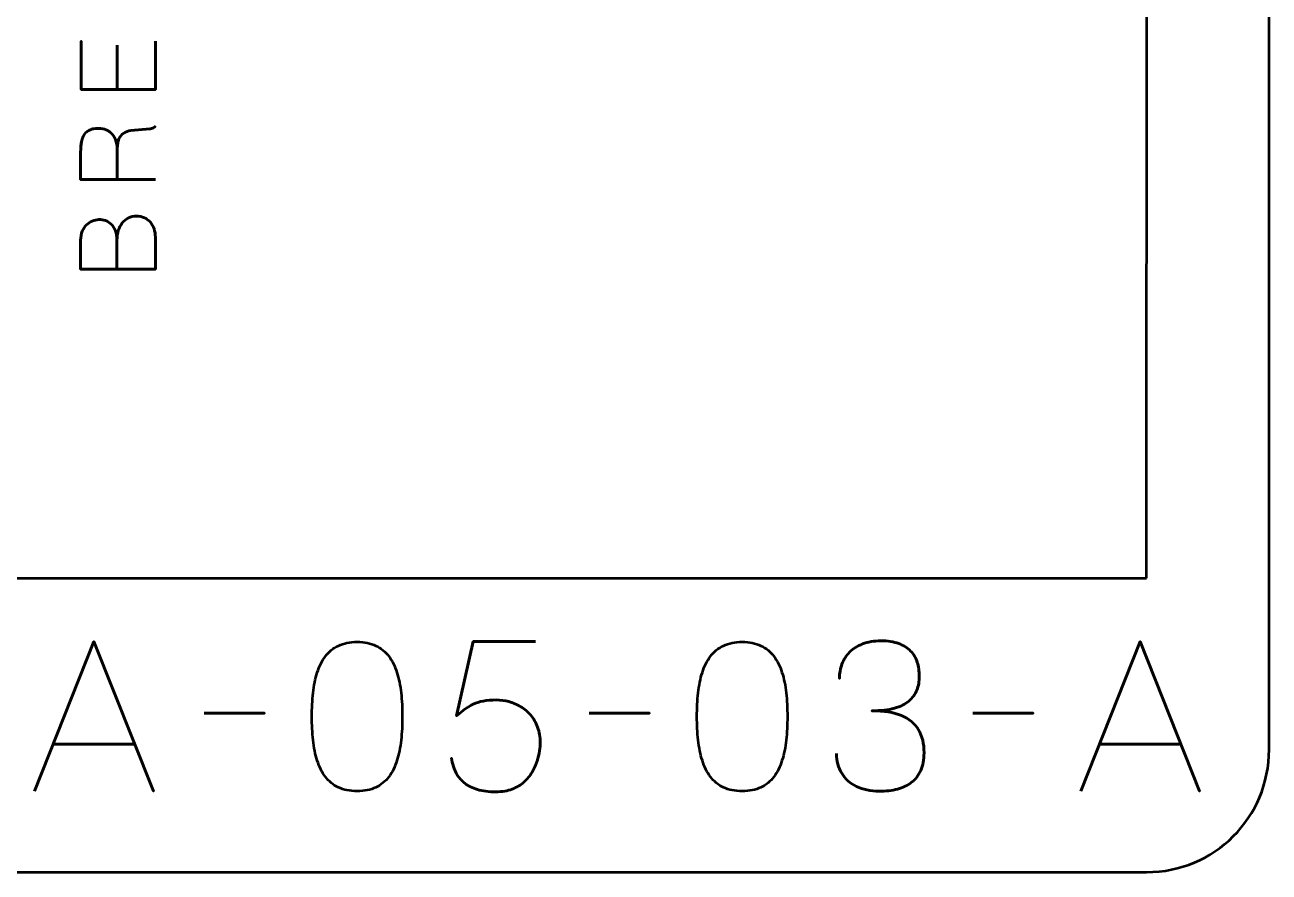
# Model space of a CAD drawing. Header units: centimetres. Extents: x -21 to 0, y -29.7 to 0.
# Drawn here: x -5.08 to 0, y -29.7 to -26.24 of the extents above; entities that cross this region are included whole.
import ezdxf

# ---------------------------------------------------------------- set-up
doc = ezdxf.new("R2010")
doc.units = ezdxf.units.CM
doc.header["$MEASUREMENT"] = 0
doc.layers.add('Layer 1', color=7, linetype='Continuous')

msp = doc.modelspace()

# ---------------------------------------------------------------- linework, layer by layer
at = {"layer": 'Layer 1', "color": 1, "lineweight": 53}
msp.add_open_spline([(-21.00003, -29.19995), (-21.00003, -29.19995), (-21.00003, -5.29992), (-21.00003, -5.29992), (-21.00003, -5.29992), (-21.00003, -5.21709), (-20.93286, -5.14992), (-20.85003, -5.14992), (-20.85003, -5.14992), (-20.7672, -5.14992), (-20.70003, -5.08275), (-20.70003, -4.99992), (-20.70003, -4.99992), (-20.70003, -4.91709), (-20.7672, -4.84992), (-20.85003, -4.84992), (-20.85003, -4.84992), (-20.93286, -4.84992), (-21.00003, -4.78275), (-21.00003, -4.69992), (-21.00003, -4.69992), (-21.00003, -4.61709), (-20.93286, -4.54992), (-20.85003, -4.54992), (-20.85003, -4.54992), (-20.7672, -4.54992), (-20.70003, -4.48275), (-20.70003, -4.39992), (-20.70003, -4.39992), (-20.70003, -4.31709), (-20.7672, -4.24992), (-20.85003, -4.24992), (-20.85003, -4.24992), (-20.93286, -4.24992), (-21.00003, -4.18275), (-21.00003, -4.09992), (-21.00003, -4.09992), (-21.00003, -4.01709), (-20.93286, -3.94992), (-20.85003, -3.94992), (-20.85003, -3.94992), (-20.7672, -3.94992), (-20.70003, -3.88275), (-20.70003, -3.79992), (-20.70003, -3.79992), (-20.70003, -3.71709), (-20.7672, -3.64992), (-20.85003, -3.64992), (-20.85003, -3.64992), (-20.93286, -3.64992), (-21.00003, -3.58275), (-21.00003, -3.49992), (-21.00003, -3.49992), (-21.00003, -3.41709), (-20.93286, -3.34992), (-20.85003, -3.34992), (-20.85003, -3.34992), (-20.7672, -3.34992), (-20.70003, -3.28275), (-20.70003, -3.19992), (-20.70003, -3.19992), (-20.70003, -3.11709), (-20.7672, -3.04992), (-20.85003, -3.04992), (-20.85003, -3.04992), (-20.93286, -3.04992), (-21.00003, -2.98275), (-21.00003, -2.89992), (-21.00003, -2.89992), (-21.00003, -2.81709), (-20.93286, -2.74992), (-20.85003, -2.74992), (-20.85003, -2.74992), (-20.7672, -2.74992), (-20.70003, -2.68275), (-20.70003, -2.59992), (-20.70003, -2.59992), (-20.70003, -2.51709), (-20.7672, -2.44992), (-20.85003, -2.44992), (-20.85003, -2.44992), (-20.93286, -2.44992), (-21.00003, -2.38275), (-21.00003, -2.29992), (-21.00003, -2.29992), (-21.00003, -2.21709), (-20.93286, -2.14992), (-20.85003, -2.14992), (-20.85003, -2.14992), (-20.7672, -2.14992), (-20.70003, -2.08275), (-20.70003, -1.99992), (-20.70003, -1.99992), (-20.70003, -1.91709), (-20.7672, -1.84992), (-20.85003, -1.84992), (-20.85003, -1.84992), (-20.93286, -1.84992), (-21.00003, -1.78275), (-21.00003, -1.69992), (-21.00003, -1.69992), (-21.00003, -1.61709), (-20.93286, -1.54992), (-20.85003, -1.54992), (-20.85003, -1.54992), (-20.7672, -1.54992), (-20.70003, -1.48275), (-20.70003, -1.39992), (-20.70003, -1.39992), (-20.70003, -1.31709), (-20.7672, -1.24992), (-20.85003, -1.24992), (-20.85003, -1.24992), (-20.93286, -1.24992), (-21.00003, -1.18275), (-21.00003, -1.09992), (-21.00003, -1.09992), (-21.00003, -1.09992), (-21.00003, -0.49992), (-21.00003, -0.49992), (-21.00003, -0.49992), (-21.00003, -0.22295), (-20.77694, 0.00004), (-20.49994, 0.00004), (-20.49994, 0.00004), (-20.49994, 0.00004), (-0.50008, 0.00004), (-0.50008, 0.00004), (-0.50008, 0.00004), (-0.22294, 0.00004), (0.00002, -0.22295), (0.00002, -0.49992), (0.00002, -0.49992), (0.00002, -0.49992), (0.00002, -29.19995), (0.00002, -29.19995), (0.00002, -29.19995), (0.00002, -29.47695), (-0.22294, -29.70004), (-0.50008, -29.70004), (-0.50008, -29.70004), (-0.50008, -29.70004), (-20.49994, -29.70004), (-20.49994, -29.70004), (-20.49994, -29.70004), (-20.77694, -29.70004), (-21.00003, -29.47695), (-21.00003, -29.19995)], degree=3, knots=[0, 0, 0, 0, 0.027027, 0.027027, 0.027027, 0.027027, 0.0540541, 0.0540541, 0.0540541, 0.0540541, 0.0810811, 0.0810811, 0.0810811, 0.0810811, 0.1081081, 0.1081081, 0.1081081, 0.1081081, 0.1351351, 0.1351351, 0.1351351, 0.1351351, 0.1621622, 0.1621622, 0.1621622, 0.1621622, 0.1891892, 0.1891892, 0.1891892, 0.1891892, 0.2162162, 0.2162162, 0.2162162, 0.2162162, 0.2432432, 0.2432432, 0.2432432, 0.2432432, 0.2702703, 0.2702703, 0.2702703, 0.2702703, 0.2972973, 0.2972973, 0.2972973, 0.2972973, 0.3243243, 0.3243243, 0.3243243, 0.3243243, 0.3513514, 0.3513514, 0.3513514, 0.3513514, 0.3783784, 0.3783784, 0.3783784, 0.3783784, 0.4054054, 0.4054054, 0.4054054, 0.4054054, 0.4324324, 0.4324324, 0.4324324, 0.4324324, 0.4594595, 0.4594595, 0.4594595, 0.4594595, 0.4864865, 0.4864865, 0.4864865, 0.4864865, 0.5135135, 0.5135135, 0.5135135, 0.5135135, 0.5405405, 0.5405405, 0.5405405, 0.5405405, 0.5675676, 0.5675676, 0.5675676, 0.5675676, 0.5945946, 0.5945946, 0.5945946, 0.5945946, 0.6216216, 0.6216216, 0.6216216, 0.6216216, 0.6486486, 0.6486486, 0.6486486, 0.6486486, 0.6756757, 0.6756757, 0.6756757, 0.6756757, 0.7027027, 0.7027027, 0.7027027, 0.7027027, 0.7297297, 0.7297297, 0.7297297, 0.7297297, 0.7567568, 0.7567568, 0.7567568, 0.7567568, 0.7837838, 0.7837838, 0.7837838, 0.7837838, 0.8108108, 0.8108108, 0.8108108, 0.8108108, 0.8378378, 0.8378378, 0.8378378, 0.8378378, 0.8648649, 0.8648649, 0.8648649, 0.8648649, 0.8918919, 0.8918919, 0.8918919, 0.8918919, 0.9189189, 0.9189189, 0.9189189, 0.9189189, 0.9459459, 0.9459459, 0.9459459, 0.9459459, 0.972973, 0.972973, 0.972973, 0.972973, 1, 1, 1, 1], dxfattribs=at)
at = {"layer": 'Layer 1', "color": 3, "lineweight": 53}
msp.add_open_spline([(-0.50014, -28.50002), (-0.50014, -28.50002), (-9.80004, -28.50002), (-9.80004, -28.50002), (-9.80004, -28.50002), (-10.07704, -28.50002), (-10.30014, -28.27693), (-10.30014, -27.99993), (-10.30014, -27.99993), (-10.30014, -27.99993), (-10.30014, -23.70007), (-10.30014, -23.70007), (-10.30014, -23.70007), (-10.30014, -23.42293), (-10.07704, -23.19997), (-9.80004, -23.19997), (-9.80004, -23.19997), (-9.80004, -23.19997), (-0.50014, -23.19997), (-0.50014, -23.19997), (-0.50014, -23.19997), (-0.49979, -24.96664), (-0.49979, -26.73334), (-0.50014, -28.50002)], degree=3, knots=[0, 0, 0, 0, 0.1666667, 0.1666667, 0.1666667, 0.1666667, 0.3333333, 0.3333333, 0.3333333, 0.3333333, 0.5, 0.5, 0.5, 0.5, 0.6666667, 0.6666667, 0.6666667, 0.6666667, 0.8333333, 0.8333333, 0.8333333, 0.8333333, 1, 1, 1, 1], dxfattribs=at)
at = {"layer": 'Layer 1', "color": 5, "lineweight": 53}
for points, knots in [([(-4.54748, -26.3087), (-4.54748, -26.3087), (-4.54748, -26.50597), (-4.54748, -26.50597), (-4.54748, -26.50597), (-4.54748, -26.50597), (-4.85101, -26.50597), (-4.85101, -26.50597), (-4.85101, -26.50597), (-4.85101, -26.50597), (-4.85101, -26.3087), (-4.85101, -26.3087), (-4.85101, -26.3087), (-4.85101, -26.3087), (-4.85101, -26.50597), (-4.85101, -26.50597), (-4.85101, -26.50597), (-4.85101, -26.50597), (-4.54748, -26.50597), (-4.54748, -26.50597), (-4.54748, -26.50597), (-4.54748, -26.50597), (-4.54748, -26.3087), (-4.54748, -26.3087)], [0, 0, 0, 0, 0.1666667, 0.1666667, 0.1666667, 0.1666667, 0.3333333, 0.3333333, 0.3333333, 0.3333333, 0.5, 0.5, 0.5, 0.5, 0.6666667, 0.6666667, 0.6666667, 0.6666667, 0.8333333, 0.8333333, 0.8333333, 0.8333333, 1, 1, 1, 1]), ([(-4.70369, -26.32563), (-4.70369, -26.32563), (-4.70369, -26.50597), (-4.70369, -26.50597), (-4.70369, -26.50597), (-4.70369, -26.50597), (-4.70369, -26.32563), (-4.70369, -26.32563)], [0, 0, 0, 0, 0.5, 0.5, 0.5, 0.5, 1, 1, 1, 1]), ([(-4.54748, -26.873), (-4.54748, -26.873), (-4.8527, -26.873), (-4.8527, -26.873), (-4.8527, -26.873), (-4.8527, -26.873), (-4.8527, -26.76166), (-4.8527, -26.76166), (-4.8527, -26.76166), (-4.8527, -26.74614), (-4.85164, -26.73288), (-4.8496, -26.72194), (-4.8496, -26.72194), (-4.84755, -26.71094), (-4.84459, -26.70183), (-4.84071, -26.69464), (-4.84071, -26.69464), (-4.83683, -26.68744), (-4.8321, -26.6818), (-4.82653, -26.67763), (-4.82653, -26.67763), (-4.82102, -26.6734), (-4.81474, -26.67044), (-4.80776, -26.66853), (-4.80776, -26.66853), (-4.80077, -26.66663), (-4.79322, -26.6655), (-4.78497, -26.66515), (-4.78497, -26.66515), (-4.7746, -26.66465), (-4.76458, -26.66578), (-4.75491, -26.66846), (-4.75491, -26.66846), (-4.74518, -26.67121), (-4.7365, -26.67594), (-4.72874, -26.68264), (-4.72874, -26.68264), (-4.72097, -26.68942), (-4.71484, -26.69852), (-4.71025, -26.71009), (-4.71025, -26.71009), (-4.70573, -26.72166), (-4.70334, -26.73598), (-4.70327, -26.7532), (-4.70327, -26.7532), (-4.70327, -26.7532), (-4.70327, -26.873), (-4.70327, -26.873), (-4.70327, -26.873), (-4.70327, -26.873), (-4.70327, -26.7532), (-4.70327, -26.7532), (-4.70327, -26.7532), (-4.70334, -26.73634), (-4.70573, -26.72215), (-4.71025, -26.71065), (-4.71025, -26.71065), (-4.71484, -26.69915), (-4.72097, -26.68998), (-4.72874, -26.68314), (-4.72874, -26.68314), (-4.7365, -26.67629), (-4.74518, -26.6715), (-4.75491, -26.66867), (-4.75491, -26.66867), (-4.76458, -26.66585), (-4.7746, -26.66465), (-4.78497, -26.66515), (-4.78497, -26.66515), (-4.79527, -26.66557), (-4.80458, -26.66733), (-4.81291, -26.67044), (-4.81291, -26.67044), (-4.82116, -26.67347), (-4.82829, -26.67855), (-4.83422, -26.68561), (-4.83422, -26.68561), (-4.84014, -26.69266), (-4.84473, -26.7024), (-4.8479, -26.71475), (-4.8479, -26.71475), (-4.85108, -26.72709), (-4.8527, -26.74276), (-4.8527, -26.76166), (-4.8527, -26.76166), (-4.8527, -26.76166), (-4.8527, -26.873), (-4.8527, -26.873), (-4.8527, -26.873), (-4.8527, -26.873), (-4.54748, -26.873), (-4.54748, -26.873)], [0, 0, 0, 0, 0.0434783, 0.0434783, 0.0434783, 0.0434783, 0.0869565, 0.0869565, 0.0869565, 0.0869565, 0.1304348, 0.1304348, 0.1304348, 0.1304348, 0.173913, 0.173913, 0.173913, 0.173913, 0.2173913, 0.2173913, 0.2173913, 0.2173913, 0.2608696, 0.2608696, 0.2608696, 0.2608696, 0.3043478, 0.3043478, 0.3043478, 0.3043478, 0.3478261, 0.3478261, 0.3478261, 0.3478261, 0.3913043, 0.3913043, 0.3913043, 0.3913043, 0.4347826, 0.4347826, 0.4347826, 0.4347826, 0.4782609, 0.4782609, 0.4782609, 0.4782609, 0.5217391, 0.5217391, 0.5217391, 0.5217391, 0.5652174, 0.5652174, 0.5652174, 0.5652174, 0.6086957, 0.6086957, 0.6086957, 0.6086957, 0.6521739, 0.6521739, 0.6521739, 0.6521739, 0.6956522, 0.6956522, 0.6956522, 0.6956522, 0.7391304, 0.7391304, 0.7391304, 0.7391304, 0.7826087, 0.7826087, 0.7826087, 0.7826087, 0.826087, 0.826087, 0.826087, 0.826087, 0.8695652, 0.8695652, 0.8695652, 0.8695652, 0.9130435, 0.9130435, 0.9130435, 0.9130435, 0.9565217, 0.9565217, 0.9565217, 0.9565217, 1, 1, 1, 1]), ([(-4.54748, -26.65583), (-4.54953, -26.65865), (-4.552, -26.66077), (-4.55489, -26.66232), (-4.55489, -26.66232), (-4.55778, -26.66388), (-4.56067, -26.66493), (-4.5635, -26.66557), (-4.5635, -26.66557), (-4.56625, -26.66613), (-4.56858, -26.66642), (-4.57034, -26.66642), (-4.57034, -26.66642), (-4.57034, -26.66642), (-4.64739, -26.67404), (-4.64739, -26.67404), (-4.64739, -26.67404), (-4.65846, -26.67488), (-4.6682, -26.67813), (-4.67653, -26.6837), (-4.67653, -26.6837), (-4.68492, -26.68935), (-4.69141, -26.69739), (-4.69614, -26.70797), (-4.69614, -26.70797), (-4.7008, -26.71849), (-4.70319, -26.73161), (-4.70327, -26.74727), (-4.70327, -26.74727), (-4.70319, -26.73161), (-4.7008, -26.71849), (-4.69614, -26.70797), (-4.69614, -26.70797), (-4.69141, -26.69739), (-4.68492, -26.68935), (-4.67653, -26.6837), (-4.67653, -26.6837), (-4.6682, -26.67813), (-4.65846, -26.67488), (-4.64739, -26.67404), (-4.64739, -26.67404), (-4.64739, -26.67404), (-4.57034, -26.66642), (-4.57034, -26.66642), (-4.57034, -26.66642), (-4.56858, -26.66642), (-4.56625, -26.66613), (-4.5635, -26.66557), (-4.5635, -26.66557), (-4.56067, -26.66493), (-4.55778, -26.66388), (-4.55489, -26.66232), (-4.55489, -26.66232), (-4.552, -26.66077), (-4.54953, -26.65865), (-4.54748, -26.65583)], [0, 0, 0, 0, 0.0714286, 0.0714286, 0.0714286, 0.0714286, 0.1428571, 0.1428571, 0.1428571, 0.1428571, 0.2142857, 0.2142857, 0.2142857, 0.2142857, 0.2857143, 0.2857143, 0.2857143, 0.2857143, 0.3571429, 0.3571429, 0.3571429, 0.3571429, 0.4285714, 0.4285714, 0.4285714, 0.4285714, 0.5, 0.5, 0.5, 0.5, 0.5714286, 0.5714286, 0.5714286, 0.5714286, 0.6428571, 0.6428571, 0.6428571, 0.6428571, 0.7142857, 0.7142857, 0.7142857, 0.7142857, 0.7857143, 0.7857143, 0.7857143, 0.7857143, 0.8571429, 0.8571429, 0.8571429, 0.8571429, 0.9285714, 0.9285714, 0.9285714, 0.9285714, 1, 1, 1, 1]), ([(-4.70454, -27.23918), (-4.70454, -27.23918), (-4.70454, -27.12192), (-4.70454, -27.12192), (-4.70454, -27.12192), (-4.70461, -27.10668), (-4.70672, -27.0937), (-4.71089, -27.08276), (-4.71089, -27.08276), (-4.71498, -27.07189), (-4.72055, -27.06308), (-4.72754, -27.05623), (-4.72754, -27.05623), (-4.73452, -27.04939), (-4.74242, -27.04445), (-4.75117, -27.04134), (-4.75117, -27.04134), (-4.75985, -27.03831), (-4.76888, -27.0369), (-4.77819, -27.03725), (-4.77819, -27.03725), (-4.78751, -27.03768), (-4.79654, -27.03965), (-4.80536, -27.04318), (-4.80536, -27.04318), (-4.81418, -27.04664), (-4.82215, -27.05186), (-4.82928, -27.0587), (-4.82928, -27.0587), (-4.8364, -27.06554), (-4.84205, -27.07408), (-4.84621, -27.08445), (-4.84621, -27.08445), (-4.85044, -27.09483), (-4.85263, -27.10703), (-4.8527, -27.12107), (-4.8527, -27.12107), (-4.8527, -27.12107), (-4.8527, -27.23918), (-4.8527, -27.23918), (-4.8527, -27.23918), (-4.8527, -27.23918), (-4.54748, -27.23918), (-4.54748, -27.23918), (-4.54748, -27.23918), (-4.54748, -27.23918), (-4.54748, -27.10922), (-4.54748, -27.10922), (-4.54748, -27.10922), (-4.54748, -27.09708), (-4.54924, -27.08579), (-4.5527, -27.07535), (-4.5527, -27.07535), (-4.55623, -27.06491), (-4.56124, -27.05581), (-4.56787, -27.04791), (-4.56787, -27.04791), (-4.57457, -27.04007), (-4.58262, -27.03394), (-4.59214, -27.02956), (-4.59214, -27.02956), (-4.60167, -27.02519), (-4.61246, -27.02293), (-4.62453, -27.02286), (-4.62453, -27.02286), (-4.63666, -27.02314), (-4.6476, -27.02568), (-4.6574, -27.03055), (-4.6574, -27.03055), (-4.66721, -27.03542), (-4.67561, -27.04219), (-4.68259, -27.05094), (-4.68259, -27.05094), (-4.68965, -27.05969), (-4.69508, -27.07013), (-4.69882, -27.08213), (-4.69882, -27.08213), (-4.70256, -27.09412), (-4.70446, -27.10738), (-4.70454, -27.12192), (-4.70454, -27.12192), (-4.70446, -27.10738), (-4.70256, -27.09412), (-4.69882, -27.08213), (-4.69882, -27.08213), (-4.69508, -27.07013), (-4.68965, -27.05969), (-4.68259, -27.05094), (-4.68259, -27.05094), (-4.67561, -27.04219), (-4.66721, -27.03542), (-4.6574, -27.03055), (-4.6574, -27.03055), (-4.6476, -27.02568), (-4.63666, -27.02314), (-4.62453, -27.02286), (-4.62453, -27.02286), (-4.61246, -27.02293), (-4.60167, -27.02519), (-4.59214, -27.02956), (-4.59214, -27.02956), (-4.58262, -27.03394), (-4.57457, -27.04007), (-4.56787, -27.04791), (-4.56787, -27.04791), (-4.56124, -27.05581), (-4.55623, -27.06491), (-4.5527, -27.07535), (-4.5527, -27.07535), (-4.54924, -27.08579), (-4.54748, -27.09708), (-4.54748, -27.10922), (-4.54748, -27.10922), (-4.54748, -27.10922), (-4.54748, -27.23918), (-4.54748, -27.23918), (-4.54748, -27.23918), (-4.54748, -27.23918), (-4.8527, -27.23918), (-4.8527, -27.23918), (-4.8527, -27.23918), (-4.8527, -27.23918), (-4.8527, -27.12107), (-4.8527, -27.12107), (-4.8527, -27.12107), (-4.85263, -27.10703), (-4.85044, -27.09483), (-4.84621, -27.08445), (-4.84621, -27.08445), (-4.84205, -27.07408), (-4.8364, -27.06554), (-4.82928, -27.0587), (-4.82928, -27.0587), (-4.82215, -27.05186), (-4.81418, -27.04664), (-4.80536, -27.04318), (-4.80536, -27.04318), (-4.79654, -27.03965), (-4.78751, -27.03768), (-4.77819, -27.03725), (-4.77819, -27.03725), (-4.76888, -27.0369), (-4.75985, -27.03831), (-4.75117, -27.04134), (-4.75117, -27.04134), (-4.74242, -27.04445), (-4.73452, -27.04939), (-4.72754, -27.05623), (-4.72754, -27.05623), (-4.72055, -27.06308), (-4.71498, -27.07189), (-4.71089, -27.08276), (-4.71089, -27.08276), (-4.70672, -27.0937), (-4.70461, -27.10668), (-4.70454, -27.12192), (-4.70454, -27.12192), (-4.70454, -27.12192), (-4.70454, -27.23918), (-4.70454, -27.23918)], [0, 0, 0, 0, 0.025, 0.025, 0.025, 0.025, 0.05, 0.05, 0.05, 0.05, 0.075, 0.075, 0.075, 0.075, 0.1, 0.1, 0.1, 0.1, 0.125, 0.125, 0.125, 0.125, 0.15, 0.15, 0.15, 0.15, 0.175, 0.175, 0.175, 0.175, 0.2, 0.2, 0.2, 0.2, 0.225, 0.225, 0.225, 0.225, 0.25, 0.25, 0.25, 0.25, 0.275, 0.275, 0.275, 0.275, 0.3, 0.3, 0.3, 0.3, 0.325, 0.325, 0.325, 0.325, 0.35, 0.35, 0.35, 0.35, 0.375, 0.375, 0.375, 0.375, 0.4, 0.4, 0.4, 0.4, 0.425, 0.425, 0.425, 0.425, 0.45, 0.45, 0.45, 0.45, 0.475, 0.475, 0.475, 0.475, 0.5, 0.5, 0.5, 0.5, 0.525, 0.525, 0.525, 0.525, 0.55, 0.55, 0.55, 0.55, 0.575, 0.575, 0.575, 0.575, 0.6, 0.6, 0.6, 0.6, 0.625, 0.625, 0.625, 0.625, 0.65, 0.65, 0.65, 0.65, 0.675, 0.675, 0.675, 0.675, 0.7, 0.7, 0.7, 0.7, 0.725, 0.725, 0.725, 0.725, 0.75, 0.75, 0.75, 0.75, 0.775, 0.775, 0.775, 0.775, 0.8, 0.8, 0.8, 0.8, 0.825, 0.825, 0.825, 0.825, 0.85, 0.85, 0.85, 0.85, 0.875, 0.875, 0.875, 0.875, 0.9, 0.9, 0.9, 0.9, 0.925, 0.925, 0.925, 0.925, 0.95, 0.95, 0.95, 0.95, 0.975, 0.975, 0.975, 0.975, 1, 1, 1, 1]), ([(-5.04035, -29.36992), (-5.04035, -29.36992), (-4.7982, -28.75947), (-4.7982, -28.75947), (-4.7982, -28.75947), (-4.7982, -28.75947), (-4.55521, -29.36992), (-4.55521, -29.36992), (-4.55521, -29.36992), (-4.55521, -29.36992), (-4.7982, -28.75947), (-4.7982, -28.75947), (-4.7982, -28.75947), (-4.7982, -28.75947), (-5.04035, -29.36992), (-5.04035, -29.36992)], [0, 0, 0, 0, 0.25, 0.25, 0.25, 0.25, 0.5, 0.5, 0.5, 0.5, 0.75, 0.75, 0.75, 0.75, 1, 1, 1, 1]), ([(-3.72378, -29.36992), (-3.69414, -29.36978), (-3.6686, -29.36456), (-3.64729, -29.3544), (-3.64729, -29.3544), (-3.62613, -29.34424), (-3.60849, -29.3297), (-3.59438, -29.31122), (-3.59438, -29.31122), (-3.58041, -29.29259), (-3.5694, -29.27058), (-3.56121, -29.24518), (-3.56121, -29.24518), (-3.55317, -29.21978), (-3.54739, -29.19198), (-3.54414, -29.1615), (-3.54414, -29.1615), (-3.54075, -29.13102), (-3.53906, -29.09899), (-3.5392, -29.06512), (-3.5392, -29.06512), (-3.53906, -29.03139), (-3.54075, -28.99936), (-3.54414, -28.96902), (-3.54414, -28.96902), (-3.54739, -28.93868), (-3.55317, -28.91074), (-3.56121, -28.88534), (-3.56121, -28.88534), (-3.5694, -28.86008), (-3.58041, -28.83807), (-3.59438, -28.8193), (-3.59438, -28.8193), (-3.60849, -28.80068), (-3.62613, -28.78614), (-3.64729, -28.77598), (-3.64729, -28.77598), (-3.6686, -28.76568), (-3.69414, -28.76046), (-3.72378, -28.76032), (-3.72378, -28.76032), (-3.75341, -28.76046), (-3.77895, -28.76568), (-3.80026, -28.77598), (-3.80026, -28.77598), (-3.82142, -28.78614), (-3.83906, -28.80068), (-3.85317, -28.8193), (-3.85317, -28.8193), (-3.86715, -28.83807), (-3.87815, -28.86008), (-3.88634, -28.88534), (-3.88634, -28.88534), (-3.89438, -28.91074), (-3.90017, -28.93868), (-3.90341, -28.96902), (-3.90341, -28.96902), (-3.9068, -28.99936), (-3.90849, -29.03139), (-3.90835, -29.06512), (-3.90835, -29.06512), (-3.90849, -29.09899), (-3.9068, -29.13102), (-3.90341, -29.1615), (-3.90341, -29.1615), (-3.90017, -29.19198), (-3.89438, -29.21978), (-3.88634, -29.24518), (-3.88634, -29.24518), (-3.87815, -29.27058), (-3.86715, -29.29259), (-3.85317, -29.31122), (-3.85317, -29.31122), (-3.83906, -29.3297), (-3.82142, -29.34424), (-3.80026, -29.3544), (-3.80026, -29.3544), (-3.77895, -29.36456), (-3.75341, -29.36978), (-3.72378, -29.36992)], [0, 0, 0, 0, 0.05, 0.05, 0.05, 0.05, 0.1, 0.1, 0.1, 0.1, 0.15, 0.15, 0.15, 0.15, 0.2, 0.2, 0.2, 0.2, 0.25, 0.25, 0.25, 0.25, 0.3, 0.3, 0.3, 0.3, 0.35, 0.35, 0.35, 0.35, 0.4, 0.4, 0.4, 0.4, 0.45, 0.45, 0.45, 0.45, 0.5, 0.5, 0.5, 0.5, 0.55, 0.55, 0.55, 0.55, 0.6, 0.6, 0.6, 0.6, 0.65, 0.65, 0.65, 0.65, 0.7, 0.7, 0.7, 0.7, 0.75, 0.75, 0.75, 0.75, 0.8, 0.8, 0.8, 0.8, 0.85, 0.85, 0.85, 0.85, 0.9, 0.9, 0.9, 0.9, 0.95, 0.95, 0.95, 0.95, 1, 1, 1, 1]), ([(-3.72378, -29.36992), (-3.69414, -29.36978), (-3.6686, -29.36456), (-3.64729, -29.3544), (-3.64729, -29.3544), (-3.62613, -29.34424), (-3.60849, -29.3297), (-3.59438, -29.31122), (-3.59438, -29.31122), (-3.58041, -29.29259), (-3.5694, -29.27058), (-3.56121, -29.24518), (-3.56121, -29.24518), (-3.55317, -29.21978), (-3.54739, -29.19198), (-3.54414, -29.1615), (-3.54414, -29.1615), (-3.54075, -29.13102), (-3.53906, -29.09899), (-3.5392, -29.06512), (-3.5392, -29.06512), (-3.53906, -29.03139), (-3.54075, -28.99936), (-3.54414, -28.96902), (-3.54414, -28.96902), (-3.54739, -28.93868), (-3.55317, -28.91074), (-3.56121, -28.88534), (-3.56121, -28.88534), (-3.5694, -28.86008), (-3.58041, -28.83807), (-3.59438, -28.8193), (-3.59438, -28.8193), (-3.60849, -28.80068), (-3.62613, -28.78614), (-3.64729, -28.77598), (-3.64729, -28.77598), (-3.6686, -28.76568), (-3.69414, -28.76046), (-3.72378, -28.76032), (-3.72378, -28.76032), (-3.75341, -28.76046), (-3.77895, -28.76568), (-3.80026, -28.77598), (-3.80026, -28.77598), (-3.82142, -28.78614), (-3.83906, -28.80068), (-3.85317, -28.8193), (-3.85317, -28.8193), (-3.86715, -28.83807), (-3.87815, -28.86008), (-3.88634, -28.88534), (-3.88634, -28.88534), (-3.89438, -28.91074), (-3.90017, -28.93868), (-3.90341, -28.96902), (-3.90341, -28.96902), (-3.9068, -28.99936), (-3.90849, -29.03139), (-3.90835, -29.06512), (-3.90835, -29.06512), (-3.90849, -29.09899), (-3.9068, -29.13102), (-3.90341, -29.1615), (-3.90341, -29.1615), (-3.90017, -29.19198), (-3.89438, -29.21978), (-3.88634, -29.24518), (-3.88634, -29.24518), (-3.87815, -29.27058), (-3.86715, -29.29259), (-3.85317, -29.31122), (-3.85317, -29.31122), (-3.83906, -29.3297), (-3.82142, -29.34424), (-3.80026, -29.3544), (-3.80026, -29.3544), (-3.77895, -29.36456), (-3.75341, -29.36978), (-3.72378, -29.36992)], [0, 0, 0, 0, 0.05, 0.05, 0.05, 0.05, 0.1, 0.1, 0.1, 0.1, 0.15, 0.15, 0.15, 0.15, 0.2, 0.2, 0.2, 0.2, 0.25, 0.25, 0.25, 0.25, 0.3, 0.3, 0.3, 0.3, 0.35, 0.35, 0.35, 0.35, 0.4, 0.4, 0.4, 0.4, 0.45, 0.45, 0.45, 0.45, 0.5, 0.5, 0.5, 0.5, 0.55, 0.55, 0.55, 0.55, 0.6, 0.6, 0.6, 0.6, 0.65, 0.65, 0.65, 0.65, 0.7, 0.7, 0.7, 0.7, 0.75, 0.75, 0.75, 0.75, 0.8, 0.8, 0.8, 0.8, 0.85, 0.85, 0.85, 0.85, 0.9, 0.9, 0.9, 0.9, 0.95, 0.95, 0.95, 0.95, 1, 1, 1, 1]), ([(-2.99564, -28.75947), (-2.99564, -28.75947), (-3.24964, -28.75947), (-3.24964, -28.75947), (-3.24964, -28.75947), (-3.24964, -28.75947), (-3.31737, -29.06258), (-3.31737, -29.06258), (-3.31737, -29.06258), (-3.30552, -29.05242), (-3.29423, -29.04325), (-3.28336, -29.0352), (-3.28336, -29.0352), (-3.27264, -29.02716), (-3.26135, -29.02039), (-3.24936, -29.01474), (-3.24936, -29.01474), (-3.2375, -29.0091), (-3.22396, -29.00486), (-3.20872, -29.0019), (-3.20872, -29.0019), (-3.19362, -28.99894), (-3.17556, -28.99739), (-3.15481, -28.99739), (-3.15481, -28.99739), (-3.13788, -28.99739), (-3.12095, -28.99964), (-3.10401, -29.0043), (-3.10401, -29.0043), (-3.08708, -29.00882), (-3.07099, -29.01573), (-3.05575, -29.0249), (-3.05575, -29.0249), (-3.04037, -29.03422), (-3.02682, -29.04579), (-3.01497, -29.05976), (-3.01497, -29.05976), (-3.00298, -29.07373), (-2.99352, -29.0901), (-2.98675, -29.10886), (-2.98675, -29.10886), (-2.97983, -29.12763), (-2.97631, -29.14894), (-2.97616, -29.17265), (-2.97616, -29.17265), (-2.97602, -29.18139), (-2.97701, -29.1924), (-2.97899, -29.20538), (-2.97899, -29.20538), (-2.98082, -29.21837), (-2.98421, -29.23248), (-2.98901, -29.24744), (-2.98901, -29.24744), (-2.9938, -29.26239), (-3.00058, -29.27721), (-3.00919, -29.29189), (-3.00919, -29.29189), (-3.01779, -29.30656), (-3.0288, -29.31997), (-3.04206, -29.3321), (-3.04206, -29.3321), (-3.05533, -29.34424), (-3.07142, -29.35397), (-3.09018, -29.36131), (-3.09018, -29.36131), (-3.10909, -29.36851), (-3.13125, -29.37232), (-3.15651, -29.37246), (-3.15651, -29.37246), (-3.1867, -29.37232), (-3.2121, -29.36907), (-3.23271, -29.36301), (-3.23271, -29.36301), (-3.25331, -29.3568), (-3.2701, -29.34875), (-3.28308, -29.33859), (-3.28308, -29.33859), (-3.29621, -29.32843), (-3.30637, -29.31729), (-3.3137, -29.30515), (-3.3137, -29.30515), (-3.32104, -29.29301), (-3.32655, -29.28088), (-3.33021, -29.26874), (-3.33021, -29.26874), (-3.33388, -29.25661), (-3.33671, -29.24546), (-3.33854, -29.2353), (-3.33854, -29.2353), (-3.33671, -29.24546), (-3.33388, -29.25661), (-3.33021, -29.26874), (-3.33021, -29.26874), (-3.32655, -29.28088), (-3.32104, -29.29301), (-3.3137, -29.30515), (-3.3137, -29.30515), (-3.30637, -29.31729), (-3.29621, -29.32843), (-3.28308, -29.33859), (-3.28308, -29.33859), (-3.2701, -29.34875), (-3.25331, -29.3568), (-3.23271, -29.36301), (-3.23271, -29.36301), (-3.2121, -29.36907), (-3.1867, -29.37232), (-3.15651, -29.37246), (-3.15651, -29.37246), (-3.13125, -29.37232), (-3.10909, -29.36851), (-3.09018, -29.36131), (-3.09018, -29.36131), (-3.07142, -29.35397), (-3.05533, -29.34424), (-3.04206, -29.3321), (-3.04206, -29.3321), (-3.0288, -29.31997), (-3.01779, -29.30656), (-3.00919, -29.29189), (-3.00919, -29.29189), (-3.00058, -29.27721), (-2.9938, -29.26239), (-2.98901, -29.24744), (-2.98901, -29.24744), (-2.98421, -29.23248), (-2.98082, -29.21837), (-2.97899, -29.20538), (-2.97899, -29.20538), (-2.97701, -29.1924), (-2.97602, -29.18139), (-2.97616, -29.17265), (-2.97616, -29.17265), (-2.97631, -29.14894), (-2.97983, -29.12763), (-2.98675, -29.10886), (-2.98675, -29.10886), (-2.99352, -29.0901), (-3.00298, -29.07373), (-3.01497, -29.05976), (-3.01497, -29.05976), (-3.02682, -29.04579), (-3.04037, -29.03422), (-3.05575, -29.0249), (-3.05575, -29.0249), (-3.07099, -29.01573), (-3.08708, -29.00882), (-3.10401, -29.0043), (-3.10401, -29.0043), (-3.12095, -28.99964), (-3.13788, -28.99739), (-3.15481, -28.99739), (-3.15481, -28.99739), (-3.17556, -28.99739), (-3.19362, -28.99894), (-3.20872, -29.0019), (-3.20872, -29.0019), (-3.22396, -29.00486), (-3.2375, -29.0091), (-3.24936, -29.01474), (-3.24936, -29.01474), (-3.26135, -29.02039), (-3.27264, -29.02716), (-3.28336, -29.0352), (-3.28336, -29.0352), (-3.29423, -29.04325), (-3.30552, -29.05242), (-3.31737, -29.06258), (-3.31737, -29.06258), (-3.31737, -29.06258), (-3.24964, -28.75947), (-3.24964, -28.75947), (-3.24964, -28.75947), (-3.24964, -28.75947), (-2.99564, -28.75947), (-2.99564, -28.75947)], [0, 0, 0, 0, 0.0227273, 0.0227273, 0.0227273, 0.0227273, 0.0454545, 0.0454545, 0.0454545, 0.0454545, 0.0681818, 0.0681818, 0.0681818, 0.0681818, 0.0909091, 0.0909091, 0.0909091, 0.0909091, 0.1136364, 0.1136364, 0.1136364, 0.1136364, 0.1363636, 0.1363636, 0.1363636, 0.1363636, 0.1590909, 0.1590909, 0.1590909, 0.1590909, 0.1818182, 0.1818182, 0.1818182, 0.1818182, 0.2045455, 0.2045455, 0.2045455, 0.2045455, 0.2272727, 0.2272727, 0.2272727, 0.2272727, 0.25, 0.25, 0.25, 0.25, 0.2727273, 0.2727273, 0.2727273, 0.2727273, 0.2954545, 0.2954545, 0.2954545, 0.2954545, 0.3181818, 0.3181818, 0.3181818, 0.3181818, 0.3409091, 0.3409091, 0.3409091, 0.3409091, 0.3636364, 0.3636364, 0.3636364, 0.3636364, 0.3863636, 0.3863636, 0.3863636, 0.3863636, 0.4090909, 0.4090909, 0.4090909, 0.4090909, 0.4318182, 0.4318182, 0.4318182, 0.4318182, 0.4545455, 0.4545455, 0.4545455, 0.4545455, 0.4772727, 0.4772727, 0.4772727, 0.4772727, 0.5, 0.5, 0.5, 0.5, 0.5227273, 0.5227273, 0.5227273, 0.5227273, 0.5454545, 0.5454545, 0.5454545, 0.5454545, 0.5681818, 0.5681818, 0.5681818, 0.5681818, 0.5909091, 0.5909091, 0.5909091, 0.5909091, 0.6136364, 0.6136364, 0.6136364, 0.6136364, 0.6363636, 0.6363636, 0.6363636, 0.6363636, 0.6590909, 0.6590909, 0.6590909, 0.6590909, 0.6818182, 0.6818182, 0.6818182, 0.6818182, 0.7045455, 0.7045455, 0.7045455, 0.7045455, 0.7272727, 0.7272727, 0.7272727, 0.7272727, 0.75, 0.75, 0.75, 0.75, 0.7727273, 0.7727273, 0.7727273, 0.7727273, 0.7954545, 0.7954545, 0.7954545, 0.7954545, 0.8181818, 0.8181818, 0.8181818, 0.8181818, 0.8409091, 0.8409091, 0.8409091, 0.8409091, 0.8636364, 0.8636364, 0.8636364, 0.8636364, 0.8863636, 0.8863636, 0.8863636, 0.8863636, 0.9090909, 0.9090909, 0.9090909, 0.9090909, 0.9318182, 0.9318182, 0.9318182, 0.9318182, 0.9545455, 0.9545455, 0.9545455, 0.9545455, 0.9772727, 0.9772727, 0.9772727, 0.9772727, 1, 1, 1, 1]), ([(-2.15151, -29.36992), (-2.12187, -29.36978), (-2.09633, -29.36456), (-2.07502, -29.3544), (-2.07502, -29.3544), (-2.05386, -29.34424), (-2.03622, -29.3297), (-2.02211, -29.31122), (-2.02211, -29.31122), (-2.00814, -29.29259), (-1.99713, -29.27058), (-1.98894, -29.24518), (-1.98894, -29.24518), (-1.9809, -29.21978), (-1.97512, -29.19198), (-1.97187, -29.1615), (-1.97187, -29.1615), (-1.96848, -29.13102), (-1.96679, -29.09899), (-1.96693, -29.06512), (-1.96693, -29.06512), (-1.96679, -29.03139), (-1.96848, -28.99936), (-1.97187, -28.96902), (-1.97187, -28.96902), (-1.97512, -28.93868), (-1.9809, -28.91074), (-1.98894, -28.88534), (-1.98894, -28.88534), (-1.99713, -28.86008), (-2.00814, -28.83807), (-2.02211, -28.8193), (-2.02211, -28.8193), (-2.03622, -28.80068), (-2.05386, -28.78614), (-2.07502, -28.77598), (-2.07502, -28.77598), (-2.09633, -28.76568), (-2.12187, -28.76046), (-2.15151, -28.76032), (-2.15151, -28.76032), (-2.18114, -28.76046), (-2.20668, -28.76568), (-2.22799, -28.77598), (-2.22799, -28.77598), (-2.24915, -28.78614), (-2.26679, -28.80068), (-2.2809, -28.8193), (-2.2809, -28.8193), (-2.29488, -28.83807), (-2.30588, -28.86008), (-2.31407, -28.88534), (-2.31407, -28.88534), (-2.32211, -28.91074), (-2.3279, -28.93868), (-2.33114, -28.96902), (-2.33114, -28.96902), (-2.33453, -28.99936), (-2.33622, -29.03139), (-2.33608, -29.06512), (-2.33608, -29.06512), (-2.33622, -29.09899), (-2.33453, -29.13102), (-2.33114, -29.1615), (-2.33114, -29.1615), (-2.3279, -29.19198), (-2.32211, -29.21978), (-2.31407, -29.24518), (-2.31407, -29.24518), (-2.30588, -29.27058), (-2.29488, -29.29259), (-2.2809, -29.31122), (-2.2809, -29.31122), (-2.26679, -29.3297), (-2.24915, -29.34424), (-2.22799, -29.3544), (-2.22799, -29.3544), (-2.20668, -29.36456), (-2.18114, -29.36978), (-2.15151, -29.36992)], [0, 0, 0, 0, 0.05, 0.05, 0.05, 0.05, 0.1, 0.1, 0.1, 0.1, 0.15, 0.15, 0.15, 0.15, 0.2, 0.2, 0.2, 0.2, 0.25, 0.25, 0.25, 0.25, 0.3, 0.3, 0.3, 0.3, 0.35, 0.35, 0.35, 0.35, 0.4, 0.4, 0.4, 0.4, 0.45, 0.45, 0.45, 0.45, 0.5, 0.5, 0.5, 0.5, 0.55, 0.55, 0.55, 0.55, 0.6, 0.6, 0.6, 0.6, 0.65, 0.65, 0.65, 0.65, 0.7, 0.7, 0.7, 0.7, 0.75, 0.75, 0.75, 0.75, 0.8, 0.8, 0.8, 0.8, 0.85, 0.85, 0.85, 0.85, 0.9, 0.9, 0.9, 0.9, 0.95, 0.95, 0.95, 0.95, 1, 1, 1, 1]), ([(-2.15151, -29.36992), (-2.12187, -29.36978), (-2.09633, -29.36456), (-2.07502, -29.3544), (-2.07502, -29.3544), (-2.05386, -29.34424), (-2.03622, -29.3297), (-2.02211, -29.31122), (-2.02211, -29.31122), (-2.00814, -29.29259), (-1.99713, -29.27058), (-1.98894, -29.24518), (-1.98894, -29.24518), (-1.9809, -29.21978), (-1.97512, -29.19198), (-1.97187, -29.1615), (-1.97187, -29.1615), (-1.96848, -29.13102), (-1.96679, -29.09899), (-1.96693, -29.06512), (-1.96693, -29.06512), (-1.96679, -29.03139), (-1.96848, -28.99936), (-1.97187, -28.96902), (-1.97187, -28.96902), (-1.97512, -28.93868), (-1.9809, -28.91074), (-1.98894, -28.88534), (-1.98894, -28.88534), (-1.99713, -28.86008), (-2.00814, -28.83807), (-2.02211, -28.8193), (-2.02211, -28.8193), (-2.03622, -28.80068), (-2.05386, -28.78614), (-2.07502, -28.77598), (-2.07502, -28.77598), (-2.09633, -28.76568), (-2.12187, -28.76046), (-2.15151, -28.76032), (-2.15151, -28.76032), (-2.18114, -28.76046), (-2.20668, -28.76568), (-2.22799, -28.77598), (-2.22799, -28.77598), (-2.24915, -28.78614), (-2.26679, -28.80068), (-2.2809, -28.8193), (-2.2809, -28.8193), (-2.29488, -28.83807), (-2.30588, -28.86008), (-2.31407, -28.88534), (-2.31407, -28.88534), (-2.32211, -28.91074), (-2.3279, -28.93868), (-2.33114, -28.96902), (-2.33114, -28.96902), (-2.33453, -28.99936), (-2.33622, -29.03139), (-2.33608, -29.06512), (-2.33608, -29.06512), (-2.33622, -29.09899), (-2.33453, -29.13102), (-2.33114, -29.1615), (-2.33114, -29.1615), (-2.3279, -29.19198), (-2.32211, -29.21978), (-2.31407, -29.24518), (-2.31407, -29.24518), (-2.30588, -29.27058), (-2.29488, -29.29259), (-2.2809, -29.31122), (-2.2809, -29.31122), (-2.26679, -29.3297), (-2.24915, -29.34424), (-2.22799, -29.3544), (-2.22799, -29.3544), (-2.20668, -29.36456), (-2.18114, -29.36978), (-2.15151, -29.36992)], [0, 0, 0, 0, 0.05, 0.05, 0.05, 0.05, 0.1, 0.1, 0.1, 0.1, 0.15, 0.15, 0.15, 0.15, 0.2, 0.2, 0.2, 0.2, 0.25, 0.25, 0.25, 0.25, 0.3, 0.3, 0.3, 0.3, 0.35, 0.35, 0.35, 0.35, 0.4, 0.4, 0.4, 0.4, 0.45, 0.45, 0.45, 0.45, 0.5, 0.5, 0.5, 0.5, 0.55, 0.55, 0.55, 0.55, 0.6, 0.6, 0.6, 0.6, 0.65, 0.65, 0.65, 0.65, 0.7, 0.7, 0.7, 0.7, 0.75, 0.75, 0.75, 0.75, 0.8, 0.8, 0.8, 0.8, 0.85, 0.85, 0.85, 0.85, 0.9, 0.9, 0.9, 0.9, 0.95, 0.95, 0.95, 0.95, 1, 1, 1, 1]), ([(-1.76627, -29.21667), (-1.76613, -29.24715), (-1.75907, -29.27368), (-1.7451, -29.29668), (-1.7451, -29.29668), (-1.73113, -29.31954), (-1.71124, -29.33746), (-1.68527, -29.35031), (-1.68527, -29.35031), (-1.65931, -29.36315), (-1.62812, -29.36964), (-1.59186, -29.36992), (-1.59186, -29.36992), (-1.56462, -29.36992), (-1.53993, -29.3671), (-1.51749, -29.36117), (-1.51749, -29.36117), (-1.49519, -29.35524), (-1.476, -29.34607), (-1.45978, -29.33351), (-1.45978, -29.33351), (-1.44355, -29.32095), (-1.43113, -29.30473), (-1.42224, -29.28497), (-1.42224, -29.28497), (-1.41349, -29.26507), (-1.40912, -29.24123), (-1.40897, -29.21329), (-1.40897, -29.21329), (-1.40883, -29.17603), (-1.41645, -29.14456), (-1.43155, -29.11902), (-1.43155, -29.11902), (-1.44665, -29.09348), (-1.47008, -29.07429), (-1.50154, -29.06117), (-1.50154, -29.06117), (-1.53301, -29.04804), (-1.57337, -29.04141), (-1.62234, -29.04141), (-1.62234, -29.04141), (-1.58579, -29.04155), (-1.55517, -29.03817), (-1.53019, -29.03125), (-1.53019, -29.03125), (-1.50535, -29.02434), (-1.48546, -29.0146), (-1.4705, -29.0019), (-1.4705, -29.0019), (-1.45554, -28.98934), (-1.44468, -28.97438), (-1.43819, -28.95717), (-1.43819, -28.95717), (-1.43155, -28.94009), (-1.42831, -28.92133), (-1.42845, -28.90086), (-1.42845, -28.90086), (-1.42831, -28.8804), (-1.43113, -28.86149), (-1.43677, -28.844), (-1.43677, -28.844), (-1.44228, -28.8265), (-1.45131, -28.81112), (-1.46359, -28.79799), (-1.46359, -28.79799), (-1.47586, -28.78487), (-1.49209, -28.77457), (-1.51199, -28.76723), (-1.51199, -28.76723), (-1.53202, -28.75989), (-1.55644, -28.75623), (-1.58508, -28.75608), (-1.58508, -28.75608), (-1.61359, -28.75623), (-1.63856, -28.76046), (-1.65973, -28.76864), (-1.65973, -28.76864), (-1.68104, -28.77683), (-1.69854, -28.78798), (-1.71265, -28.80223), (-1.71265, -28.80223), (-1.72662, -28.81648), (-1.73706, -28.83271), (-1.74397, -28.85105), (-1.74397, -28.85105), (-1.75103, -28.8694), (-1.75442, -28.88887), (-1.75442, -28.90933), (-1.75442, -28.90933), (-1.75442, -28.88887), (-1.75103, -28.8694), (-1.74397, -28.85105), (-1.74397, -28.85105), (-1.73706, -28.83271), (-1.72662, -28.81648), (-1.71265, -28.80223), (-1.71265, -28.80223), (-1.69854, -28.78798), (-1.68104, -28.77683), (-1.65973, -28.76864), (-1.65973, -28.76864), (-1.63856, -28.76046), (-1.61359, -28.75623), (-1.58508, -28.75608), (-1.58508, -28.75608), (-1.55644, -28.75623), (-1.53202, -28.75989), (-1.51199, -28.76723), (-1.51199, -28.76723), (-1.49209, -28.77457), (-1.47586, -28.78487), (-1.46359, -28.79799), (-1.46359, -28.79799), (-1.45131, -28.81112), (-1.44228, -28.8265), (-1.43677, -28.844), (-1.43677, -28.844), (-1.43113, -28.86149), (-1.42831, -28.8804), (-1.42845, -28.90086), (-1.42845, -28.90086), (-1.42831, -28.92133), (-1.43155, -28.94009), (-1.43819, -28.95717), (-1.43819, -28.95717), (-1.44468, -28.97438), (-1.45554, -28.98934), (-1.4705, -29.0019), (-1.4705, -29.0019), (-1.48546, -29.0146), (-1.50535, -29.02434), (-1.53019, -29.03125), (-1.53019, -29.03125), (-1.55517, -29.03817), (-1.58579, -29.04155), (-1.62234, -29.04141), (-1.62234, -29.04141), (-1.57337, -29.04141), (-1.53301, -29.04804), (-1.50154, -29.06117), (-1.50154, -29.06117), (-1.47008, -29.07429), (-1.44665, -29.09348), (-1.43155, -29.11902), (-1.43155, -29.11902), (-1.41645, -29.14456), (-1.40883, -29.17603), (-1.40897, -29.21329), (-1.40897, -29.21329), (-1.40912, -29.24123), (-1.41349, -29.26507), (-1.42224, -29.28497), (-1.42224, -29.28497), (-1.43113, -29.30473), (-1.44355, -29.32095), (-1.45978, -29.33351), (-1.45978, -29.33351), (-1.476, -29.34607), (-1.49519, -29.35524), (-1.51749, -29.36117), (-1.51749, -29.36117), (-1.53993, -29.3671), (-1.56462, -29.36992), (-1.59186, -29.36992), (-1.59186, -29.36992), (-1.62812, -29.36964), (-1.65931, -29.36315), (-1.68527, -29.35031), (-1.68527, -29.35031), (-1.71124, -29.33746), (-1.73113, -29.31954), (-1.7451, -29.29668), (-1.7451, -29.29668), (-1.75907, -29.27368), (-1.76613, -29.24715), (-1.76627, -29.21667)], [0, 0, 0, 0, 0.0227273, 0.0227273, 0.0227273, 0.0227273, 0.0454545, 0.0454545, 0.0454545, 0.0454545, 0.0681818, 0.0681818, 0.0681818, 0.0681818, 0.0909091, 0.0909091, 0.0909091, 0.0909091, 0.1136364, 0.1136364, 0.1136364, 0.1136364, 0.1363636, 0.1363636, 0.1363636, 0.1363636, 0.1590909, 0.1590909, 0.1590909, 0.1590909, 0.1818182, 0.1818182, 0.1818182, 0.1818182, 0.2045455, 0.2045455, 0.2045455, 0.2045455, 0.2272727, 0.2272727, 0.2272727, 0.2272727, 0.25, 0.25, 0.25, 0.25, 0.2727273, 0.2727273, 0.2727273, 0.2727273, 0.2954545, 0.2954545, 0.2954545, 0.2954545, 0.3181818, 0.3181818, 0.3181818, 0.3181818, 0.3409091, 0.3409091, 0.3409091, 0.3409091, 0.3636364, 0.3636364, 0.3636364, 0.3636364, 0.3863636, 0.3863636, 0.3863636, 0.3863636, 0.4090909, 0.4090909, 0.4090909, 0.4090909, 0.4318182, 0.4318182, 0.4318182, 0.4318182, 0.4545455, 0.4545455, 0.4545455, 0.4545455, 0.4772727, 0.4772727, 0.4772727, 0.4772727, 0.5, 0.5, 0.5, 0.5, 0.5227273, 0.5227273, 0.5227273, 0.5227273, 0.5454545, 0.5454545, 0.5454545, 0.5454545, 0.5681818, 0.5681818, 0.5681818, 0.5681818, 0.5909091, 0.5909091, 0.5909091, 0.5909091, 0.6136364, 0.6136364, 0.6136364, 0.6136364, 0.6363636, 0.6363636, 0.6363636, 0.6363636, 0.6590909, 0.6590909, 0.6590909, 0.6590909, 0.6818182, 0.6818182, 0.6818182, 0.6818182, 0.7045455, 0.7045455, 0.7045455, 0.7045455, 0.7272727, 0.7272727, 0.7272727, 0.7272727, 0.75, 0.75, 0.75, 0.75, 0.7727273, 0.7727273, 0.7727273, 0.7727273, 0.7954545, 0.7954545, 0.7954545, 0.7954545, 0.8181818, 0.8181818, 0.8181818, 0.8181818, 0.8409091, 0.8409091, 0.8409091, 0.8409091, 0.8636364, 0.8636364, 0.8636364, 0.8636364, 0.8863636, 0.8863636, 0.8863636, 0.8863636, 0.9090909, 0.9090909, 0.9090909, 0.9090909, 0.9318182, 0.9318182, 0.9318182, 0.9318182, 0.9545455, 0.9545455, 0.9545455, 0.9545455, 0.9772727, 0.9772727, 0.9772727, 0.9772727, 1, 1, 1, 1]), ([(-0.76889, -29.36992), (-0.76889, -29.36992), (-0.52674, -28.75947), (-0.52674, -28.75947), (-0.52674, -28.75947), (-0.52674, -28.75947), (-0.28375, -29.36992), (-0.28375, -29.36992), (-0.28375, -29.36992), (-0.28375, -29.36992), (-0.52674, -28.75947), (-0.52674, -28.75947), (-0.52674, -28.75947), (-0.52674, -28.75947), (-0.76889, -29.36992), (-0.76889, -29.36992)], [0, 0, 0, 0, 0.25, 0.25, 0.25, 0.25, 0.5, 0.5, 0.5, 0.5, 0.75, 0.75, 0.75, 0.75, 1, 1, 1, 1]), ([(-4.34862, -29.05073), (-4.34862, -29.05073), (-4.10224, -29.05073), (-4.10224, -29.05073), (-4.10224, -29.05073), (-4.10224, -29.05073), (-4.34862, -29.05073), (-4.34862, -29.05073)], [0, 0, 0, 0, 0.5, 0.5, 0.5, 0.5, 1, 1, 1, 1]), ([(-2.77635, -29.05073), (-2.77635, -29.05073), (-2.52997, -29.05073), (-2.52997, -29.05073), (-2.52997, -29.05073), (-2.52997, -29.05073), (-2.77635, -29.05073), (-2.77635, -29.05073)], [0, 0, 0, 0, 0.5, 0.5, 0.5, 0.5, 1, 1, 1, 1]), ([(-1.20916, -29.05073), (-1.20916, -29.05073), (-0.96278, -29.05073), (-0.96278, -29.05073), (-0.96278, -29.05073), (-0.96278, -29.05073), (-1.20916, -29.05073), (-1.20916, -29.05073)], [0, 0, 0, 0, 0.5, 0.5, 0.5, 0.5, 1, 1, 1, 1]), ([(-4.96415, -29.17773), (-4.96415, -29.17773), (-4.63225, -29.17773), (-4.63225, -29.17773), (-4.63225, -29.17773), (-4.63225, -29.17773), (-4.96415, -29.17773), (-4.96415, -29.17773)], [0, 0, 0, 0, 0.5, 0.5, 0.5, 0.5, 1, 1, 1, 1]), ([(-0.69269, -29.17773), (-0.69269, -29.17773), (-0.36079, -29.17773), (-0.36079, -29.17773), (-0.36079, -29.17773), (-0.36079, -29.17773), (-0.69269, -29.17773), (-0.69269, -29.17773)], [0, 0, 0, 0, 0.5, 0.5, 0.5, 0.5, 1, 1, 1, 1])]:
    msp.add_open_spline(points, degree=3, knots=knots, dxfattribs=at)

doc.saveas('drawing.dxf')
